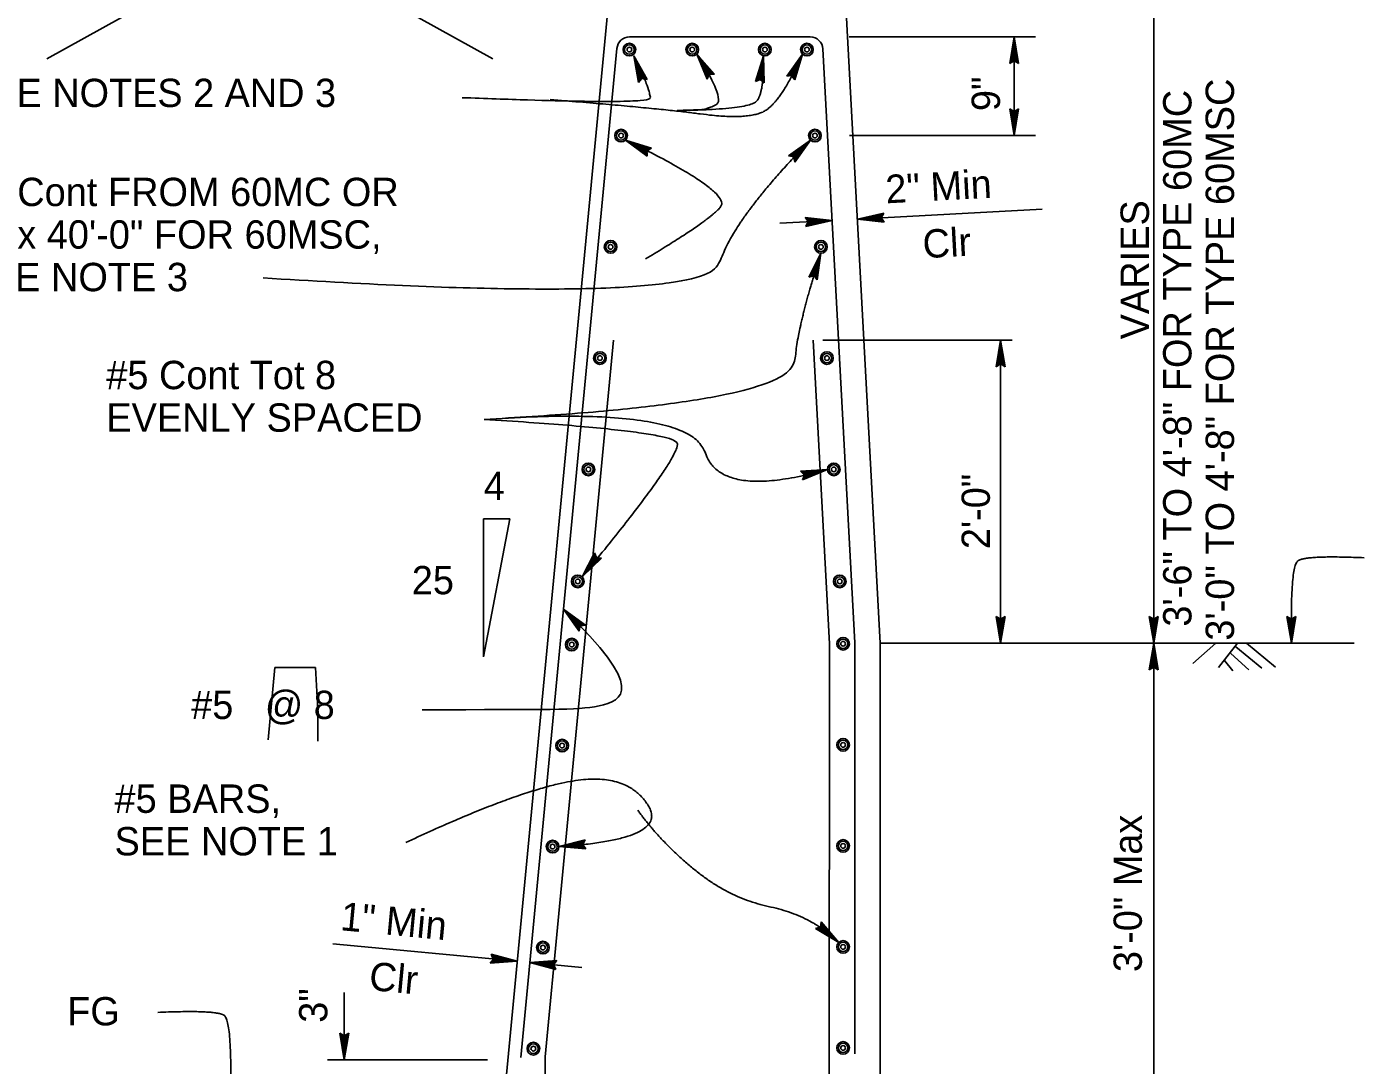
# Model space of a CAD drawing. Extents: x -893 to 867, y -474 to 712.
# Drawn here: x -705.1 to -374.1, y 228.4 to 485.4 of the extents above; entities that cross this region are included whole.
import ezdxf

# ---------------------------------------------------------------- set-up
doc = ezdxf.new("R2010")
doc.units = 0
for name, color, linetype in [('str_Concrete-A', 7, 'Continuous'), ('str_Grades-Finish-Grade-A', 7, 'Continuous'), ('str_Reinforcement-A', 7, 'Continuous'), ('str_Reinforcement-E', 7, 'Continuous'), ('str_Text-A', 7, 'Continuous')]:
    doc.layers.add(name, color=color, linetype=linetype)

msp = doc.modelspace()

# ---------------------------------------------------------------- linework, layer by layer
at = {"layer": 'str_Concrete-A'}
for p, q in [((-586.9, 220.35), (-561.01, 492.23)), ((-493.9, 332.85), (-502.44, 492.23)), ((-493.9, 332.85), (-493.9, 220.35))]:
    msp.add_line(p, q, dxfattribs=at)
at = {"layer": 'str_Grades-Finish-Grade-A'}
for p, q in [((-493.9, 332.85), (-376.85, 332.85)), ((-410.83, 332.87), (-416.53, 327.79)), ((-416.53, 332.85), (-376.53, 332.85)), ((-405.42, 332.83), (-410.13, 326.85)), ((-405.89, 331.93), (-399.44, 326.63)), ((-403.23, 332.8), (-396.02, 326.87)), ((-408.63, 328.56), (-406.57, 326.03)), ((-407.06, 330.28), (-402.67, 326.27))]:
    msp.add_line(p, q, dxfattribs=at)
at = {"layer": 'str_Reinforcement-A'}
for centre, radius in [((-555.94, 479.73), 1.57), ((-555.94, 479.73), 1.17), ((-555.94, 479.73), 0.582), ((-540.39, 479.73), 1.57), ((-540.39, 479.73), 1.17), ((-540.39, 479.73), 0.582), ((-522.41, 479.73), 1.57), ((-522.41, 479.73), 1.17), ((-522.41, 479.73), 0.582), ((-511.99, 479.73), 1.57), ((-511.99, 479.73), 1.17), ((-511.99, 479.73), 0.582), ((-557.97, 458.44), 1.57), ((-557.97, 458.44), 1.17), ((-557.97, 458.44), 0.582), ((-510.01, 458.44), 1.57), ((-510.01, 458.44), 1.17), ((-510.01, 458.44), 0.582), ((-560.59, 430.91), 1.57), ((-560.59, 430.91), 1.17), ((-560.59, 430.91), 0.582), ((-508.54, 430.91), 1.57), ((-508.54, 430.91), 1.17), ((-508.54, 430.91), 0.582), ((-563.21, 403.38), 1.57), ((-563.21, 403.38), 1.17), ((-563.21, 403.38), 0.582), ((-507.06, 403.38), 1.57), ((-507.06, 403.38), 1.17), ((-507.06, 403.38), 0.582), ((-566.06, 375.84), 1.57), ((-505.34, 375.84), 1.57), ((-566.06, 375.84), 1.17), ((-566.06, 375.84), 0.582), ((-505.34, 375.84), 1.17), ((-505.34, 375.84), 0.582), ((-568.7, 348.12), 1.57), ((-568.7, 348.12), 1.17), ((-568.7, 348.12), 0.582), ((-503.86, 348.12), 1.57), ((-503.86, 348.12), 1.17), ((-503.86, 348.12), 0.582), ((-570.19, 332.5), 1.57), ((-570.19, 332.5), 1.17), ((-570.19, 332.5), 0.582), ((-503.03, 332.68), 1.57), ((-503.03, 332.68), 1.17), ((-503.03, 332.68), 0.582), ((-572.57, 307.5), 1.57), ((-572.57, 307.5), 1.17), ((-572.57, 307.5), 0.582), ((-503.03, 307.68), 1.57), ((-503.03, 307.68), 1.17), ((-503.03, 307.68), 0.582), ((-574.95, 282.5), 1.57), ((-574.95, 282.5), 1.17), ((-574.95, 282.5), 0.582), ((-503.03, 282.68), 1.57), ((-503.03, 282.68), 1.17), ((-503.03, 282.68), 0.582), ((-577.33, 257.5), 1.57), ((-577.33, 257.5), 1.17), ((-503.03, 257.68), 1.57), ((-503.03, 257.68), 1.17), ((-503.03, 257.68), 0.582), ((-577.33, 257.5), 0.582), ((-579.7, 232.5), 1.57), ((-579.7, 232.5), 1.17), ((-579.7, 232.5), 0.582), ((-503.03, 232.68), 1.57), ((-503.03, 232.68), 1.17), ((-503.03, 232.68), 0.582)]:
    msp.add_circle(centre, radius, dxfattribs=at)
at = {"layer": 'str_Reinforcement-E'}
for p, q in [((-582.81, 230.32), (-559.04, 480.02)), ((-555.92, 482.85), (-511.16, 482.85)), ((-500.16, 332.93), (-508.04, 479.89)), ((-576.74, 230.5), (-559.85, 407.85)), ((-506.41, 332.68), (-510.44, 407.85)), ((-506.41, 332.68), (-506.6, 159.64)), ((-500.16, 332.93), (-500.16, 231.2)), ((-645.36, 308.91), (-643.66, 326.78)), ((-643.66, 326.78), (-633.59, 326.78)), ((-633.04, 316.44), (-633.59, 326.78)), ((-633.04, 316.36), (-633.04, 308.6)), ((-576.74, 230.5), (-576.74, 159.66))]:
    msp.add_line(p, q, dxfattribs=at)
for centre, start, end in [((-555.92, 479.73), 90, 174.5608), ((-511.16, 479.73), 3.0665, 90)]:
    msp.add_arc(centre, 3.12, start, end, dxfattribs=at)
at = {"layer": 'str_Text-A'}
for p, q in [((-660.15, 499.61), (-700.08, 477.41)), ((-629.69, 499.61), (-589.76, 477.41)), ((-426.18, 492.23), (-426.18, 332.85)), ((-501.52, 482.85), (-455.44, 482.85)), ((-461.81, 476.26), (-460.71, 482.85)), ((-461.53, 476.43), (-460.71, 482.85)), ((-460.71, 482.85), (-461.26, 476.6)), ((-460.71, 482.85), (-460.98, 476.77)), ((-460.71, 482.85), (-460.71, 458.44)), ((-460.71, 476.94), (-460.71, 482.85)), ((-460.71, 482.85), (-459.61, 476.26)), ((-460.16, 476.6), (-460.71, 482.85)), ((-460.43, 476.77), (-460.71, 482.85)), ((-460.71, 482.85), (-459.88, 476.43)), ((-552.84, 472.58), (-554.81, 478.16)), ((-553.65, 471.57), (-554.81, 478.16)), ((-554.81, 478.16), (-551.57, 472.31)), ((-552.2, 472.44), (-554.81, 478.16)), ((-554.81, 478.16), (-553.24, 472.08)), ((-553.45, 471.82), (-554.81, 478.16)), ((-554.81, 478.16), (-553.04, 472.33)), ((-552.52, 472.51), (-554.81, 478.16)), ((-554.81, 478.16), (-551.89, 472.38)), ((-536.15, 473.6), (-539.28, 478.62)), ((-536.72, 472.44), (-539.28, 478.62)), ((-539.28, 478.62), (-534.85, 473.61)), ((-535.5, 473.6), (-539.28, 478.62)), ((-539.28, 478.62), (-536.43, 473.02)), ((-536.58, 472.73), (-539.28, 478.62)), ((-539.28, 478.62), (-536.29, 473.31)), ((-535.82, 473.6), (-539.28, 478.62)), ((-539.28, 478.62), (-535.17, 473.6)), ((-524.73, 471.81), (-522.74, 478.19)), ((-524.43, 471.94), (-522.74, 478.19)), ((-522.74, 478.19), (-524.14, 472.07)), ((-522.74, 478.19), (-523.84, 472.2)), ((-523.55, 472.33), (-522.74, 478.19)), ((-523.3, 472.12), (-522.74, 478.19)), ((-523.05, 471.92), (-522.74, 478.19)), ((-522.74, 478.19), (-522.8, 471.71)), ((-522.74, 478.19), (-522.55, 471.51)), ((-517, 473.18), (-513.1, 478.62)), ((-516.68, 473.21), (-513.1, 478.62)), ((-513.1, 478.62), (-516.36, 473.25)), ((-513.1, 478.62), (-516.04, 473.28)), ((-515.71, 473.31), (-513.1, 478.62)), ((-515.54, 473.03), (-513.1, 478.62)), ((-515.37, 472.76), (-513.1, 478.62)), ((-513.1, 478.62), (-515.2, 472.49)), ((-513.1, 478.62), (-515.02, 472.21)), ((-461.26, 476.6), (-460.71, 476.94)), ((-460.71, 476.94), (-460.16, 476.6)), ((-536.43, 473.02), (-536.15, 473.6)), ((-536.15, 473.6), (-535.5, 473.6)), ((-535.5, 473.6), (-534.85, 473.61)), ((-461.26, 476.6), (-461.81, 476.26)), ((-460.16, 476.6), (-459.61, 476.26)), ((-553.24, 472.08), (-553.65, 471.57)), ((-553.24, 472.08), (-552.84, 472.58)), ((-552.84, 472.58), (-552.2, 472.44)), ((-552.2, 472.44), (-551.57, 472.31)), ((-536.43, 473.02), (-536.72, 472.44)), ((-524.14, 472.07), (-524.73, 471.81)), ((-524.14, 472.07), (-523.55, 472.33)), ((-523.55, 472.33), (-523.05, 471.92)), ((-523.05, 471.92), (-522.55, 471.51)), ((-516.36, 473.25), (-517, 473.18)), ((-516.36, 473.25), (-515.71, 473.31)), ((-515.71, 473.31), (-515.37, 472.76)), ((-515.37, 472.76), (-515.02, 472.21)), ((-461.26, 464.7), (-461.81, 465.04)), ((-460.71, 458.44), (-461.81, 465.04)), ((-460.71, 458.44), (-461.53, 464.87)), ((-461.26, 464.7), (-460.71, 458.44)), ((-460.71, 464.36), (-461.26, 464.7)), ((-460.98, 464.53), (-460.71, 458.44)), ((-459.61, 465.04), (-460.71, 458.44)), ((-459.88, 464.87), (-460.71, 458.44)), ((-460.71, 458.44), (-460.16, 464.7)), ((-460.16, 464.7), (-460.71, 464.36)), ((-460.71, 458.44), (-460.43, 464.53)), ((-460.71, 464.36), (-460.71, 458.44)), ((-460.16, 464.7), (-459.61, 465.04)), ((-551.6, 454.62), (-556.86, 457.34)), ((-551.5, 453.33), (-556.86, 457.34)), ((-556.86, 457.34), (-550.49, 455.29)), ((-551.04, 454.96), (-556.86, 457.34)), ((-556.86, 457.34), (-551.55, 453.98)), ((-551.52, 453.65), (-556.86, 457.34)), ((-556.86, 457.34), (-551.57, 454.3)), ((-551.32, 454.79), (-556.86, 457.34)), ((-556.86, 457.34), (-550.76, 455.12)), ((-516.57, 453.46), (-511.12, 457.34)), ((-516.26, 453.38), (-511.12, 457.34)), ((-511.12, 457.34), (-515.94, 453.31)), ((-511.12, 457.34), (-515.63, 453.23)), ((-515.31, 453.16), (-511.12, 457.34)), ((-515.24, 452.84), (-511.12, 457.34)), ((-515.16, 452.53), (-511.12, 457.34)), ((-511.12, 457.34), (-515.09, 452.21)), ((-511.12, 457.34), (-515.02, 451.9)), ((-501.42, 458.44), (-455.44, 458.44)), ((-551.6, 454.62), (-551.04, 454.96)), ((-551.55, 453.98), (-551.6, 454.62)), ((-551.55, 453.98), (-551.5, 453.33)), ((-551.04, 454.96), (-550.49, 455.29)), ((-515.94, 453.31), (-516.57, 453.46)), ((-515.94, 453.31), (-515.31, 453.16)), ((-515.31, 453.16), (-515.16, 452.53)), ((-515.16, 452.53), (-515.02, 451.9)), ((-518.7, 436.73), (-505.76, 437.42)), ((-512.04, 437.64), (-512.4, 438.17)), ((-505.76, 437.42), (-512.4, 438.17)), ((-512.29, 435.97), (-505.76, 437.42)), ((-505.76, 437.42), (-512.22, 437.91)), ((-512.13, 436.26), (-505.76, 437.42)), ((-512.04, 437.64), (-505.76, 437.42)), ((-511.67, 437.11), (-512.04, 437.64)), ((-505.76, 437.42), (-511.98, 436.54)), ((-511.98, 436.54), (-511.67, 437.11)), ((-511.85, 437.37), (-505.76, 437.42)), ((-505.76, 437.42), (-511.82, 436.82)), ((-511.67, 437.11), (-505.76, 437.42)), ((-453.77, 440.21), (-499.52, 437.76)), ((-492.99, 439.21), (-499.52, 437.76)), ((-493.15, 438.93), (-499.52, 437.76)), ((-499.52, 437.76), (-493.3, 438.64)), ((-499.52, 437.76), (-493.46, 438.36)), ((-493.61, 438.08), (-499.52, 437.76)), ((-493.43, 437.81), (-499.52, 437.76)), ((-499.52, 437.76), (-492.88, 437.01)), ((-493.24, 437.54), (-499.52, 437.76)), ((-499.52, 437.76), (-493.06, 437.28)), ((-493.3, 438.64), (-493.61, 438.08)), ((-493.61, 438.08), (-493.24, 437.54)), ((-493.3, 438.64), (-492.99, 439.21)), ((-493.24, 437.54), (-492.88, 437.01)), ((-511.98, 436.54), (-512.29, 435.97)), ((-511.56, 423.37), (-508.54, 429.34)), ((-511.24, 423.45), (-508.54, 429.34)), ((-508.54, 429.34), (-510.93, 423.53)), ((-508.54, 429.34), (-510.62, 423.61)), ((-510.3, 423.69), (-508.54, 429.34)), ((-510.09, 423.45), (-508.54, 429.34)), ((-509.88, 423.2), (-508.54, 429.34)), ((-508.54, 429.34), (-509.67, 422.96)), ((-508.54, 429.34), (-509.45, 422.72)), ((-510.93, 423.53), (-510.3, 423.69)), ((-510.3, 423.69), (-509.88, 423.2)), ((-510.93, 423.53), (-511.56, 423.37)), ((-509.88, 423.2), (-509.45, 422.72)), ((-508.1, 407.85), (-461.2, 407.85)), ((-465.16, 401.25), (-464.06, 407.85)), ((-464.89, 401.42), (-464.06, 407.85)), ((-464.06, 407.85), (-464.61, 401.59)), ((-464.06, 407.85), (-464.34, 401.76)), ((-464.06, 407.85), (-464.06, 332.85)), ((-464.06, 401.93), (-464.06, 407.85)), ((-464.06, 407.85), (-462.96, 401.25)), ((-463.51, 401.59), (-464.06, 407.85)), ((-463.78, 401.76), (-464.06, 407.85)), ((-464.06, 407.85), (-463.23, 401.42)), ((-464.61, 401.59), (-465.16, 401.25)), ((-464.61, 401.59), (-464.06, 401.93)), ((-464.06, 401.93), (-463.51, 401.59)), ((-463.51, 401.59), (-462.96, 401.25)), ((-513.58, 375.37), (-506.91, 375.84)), ((-513.13, 374.91), (-513.58, 375.37)), ((-513.36, 375.14), (-506.91, 375.84)), ((-506.91, 375.84), (-513.13, 374.91)), ((-513.13, 374.91), (-512.67, 374.46)), ((-506.91, 375.84), (-513.07, 373.23)), ((-506.91, 375.84), (-512.97, 373.54)), ((-506.91, 375.84), (-512.9, 374.69)), ((-512.87, 373.84), (-506.91, 375.84)), ((-512.67, 374.46), (-512.87, 373.84)), ((-512.77, 374.15), (-506.91, 375.84)), ((-512.67, 374.46), (-506.91, 375.84)), ((-512.87, 373.84), (-513.07, 373.23)), ((-592.05, 329.45), (-585.54, 363.64)), ((-592.05, 363.64), (-585.54, 363.64)), ((-592.05, 363.64), (-592.05, 329.45)), ((-567.59, 349.23), (-564.58, 355.2)), ((-567.59, 349.23), (-564.46, 354.9)), ((-564.34, 354.6), (-567.59, 349.23)), ((-564.22, 354.3), (-567.59, 349.23)), ((-564.34, 354.6), (-564.58, 355.2)), ((-564.09, 354), (-564.34, 354.6)), ((-564.09, 354), (-567.59, 349.23)), ((-567.59, 349.23), (-563.77, 353.98)), ((-567.59, 349.23), (-563.45, 353.95)), ((-563.13, 353.93), (-567.59, 349.23)), ((-562.81, 353.9), (-567.59, 349.23)), ((-563.45, 353.95), (-564.09, 354)), ((-563.45, 353.95), (-562.81, 353.9)), ((-568.1, 337.03), (-572.25, 341.25)), ((-568.4, 335.78), (-572.25, 341.25)), ((-572.25, 341.25), (-566.83, 337.32)), ((-567.47, 337.18), (-572.25, 341.25)), ((-572.25, 341.25), (-568.25, 336.4)), ((-568.33, 336.09), (-572.25, 341.25)), ((-572.25, 341.25), (-568.17, 336.72)), ((-567.78, 337.11), (-572.25, 341.25)), ((-572.25, 341.25), (-567.15, 337.25)), ((-464.61, 339.11), (-465.16, 339.45)), ((-464.06, 332.85), (-465.16, 339.45)), ((-464.06, 332.85), (-464.89, 339.28)), ((-464.61, 339.11), (-464.06, 332.85)), ((-464.06, 338.77), (-464.61, 339.11)), ((-464.34, 338.94), (-464.06, 332.85)), ((-462.96, 339.45), (-464.06, 332.85)), ((-463.23, 339.28), (-464.06, 332.85)), ((-464.06, 332.85), (-463.51, 339.11)), ((-463.51, 339.11), (-464.06, 338.77)), ((-464.06, 332.85), (-463.78, 338.94)), ((-464.06, 338.77), (-464.06, 332.85)), ((-463.51, 339.11), (-462.96, 339.45)), ((-426.73, 339.11), (-427.28, 339.45)), ((-426.18, 332.85), (-427.28, 339.45)), ((-426.18, 332.85), (-427.01, 339.28)), ((-426.73, 339.11), (-426.18, 332.85)), ((-426.18, 338.77), (-426.73, 339.11)), ((-426.46, 338.94), (-426.18, 332.85)), ((-425.08, 339.45), (-426.18, 332.85)), ((-425.36, 339.28), (-426.18, 332.85)), ((-426.18, 332.85), (-425.63, 339.11)), ((-425.63, 339.11), (-426.18, 338.77)), ((-426.18, 332.85), (-425.91, 338.94)), ((-426.18, 338.77), (-426.18, 332.85)), ((-425.63, 339.11), (-425.08, 339.45)), ((-392.66, 339.07), (-393.21, 339.41)), ((-393.21, 339.41), (-392.06, 332.82)), ((-392.93, 339.24), (-392.06, 332.82)), ((-392.06, 332.82), (-392.66, 339.07)), ((-392.66, 339.07), (-392.1, 338.74)), ((-392.06, 332.82), (-392.38, 338.9)), ((-392.1, 338.74), (-391.56, 339.08)), ((-392.1, 338.74), (-392.06, 332.82)), ((-392.06, 332.82), (-391.01, 339.42)), ((-392.06, 332.82), (-391.28, 339.25)), ((-391.56, 339.08), (-392.06, 332.82)), ((-391.83, 338.91), (-392.06, 332.82)), ((-391.56, 339.08), (-391.01, 339.42)), ((-568.25, 336.4), (-568.4, 335.78)), ((-568.25, 336.4), (-568.1, 337.03)), ((-568.1, 337.03), (-567.47, 337.18)), ((-567.47, 337.18), (-566.83, 337.32)), ((-491.56, 332.85), (-471.04, 332.85)), ((-427.28, 326.25), (-426.18, 332.85)), ((-427.01, 326.42), (-426.18, 332.85)), ((-426.18, 332.85), (-426.73, 326.59)), ((-426.18, 332.85), (-426.46, 326.76)), ((-426.18, 332.85), (-426.18, 220.46)), ((-426.18, 326.93), (-426.18, 332.85)), ((-426.18, 332.85), (-425.08, 326.25)), ((-425.63, 326.59), (-426.18, 332.85)), ((-425.91, 326.76), (-426.18, 332.85)), ((-426.18, 332.85), (-425.36, 326.42)), ((-426.73, 326.59), (-427.28, 326.25)), ((-426.73, 326.59), (-426.18, 326.93)), ((-426.18, 326.93), (-425.63, 326.59)), ((-425.63, 326.59), (-425.08, 326.25)), ((-573.38, 282.5), (-566.91, 284.18)), ((-573.38, 282.5), (-567.05, 283.89)), ((-567.2, 283.6), (-573.38, 282.5)), ((-567.34, 283.31), (-573.38, 282.5)), ((-567.49, 283.02), (-573.38, 282.5)), ((-573.38, 282.5), (-567.29, 282.76)), ((-566.71, 281.98), (-573.38, 282.5)), ((-573.38, 282.5), (-567.1, 282.5)), ((-566.91, 282.24), (-573.38, 282.5)), ((-567.49, 283.02), (-567.2, 283.6)), ((-567.1, 282.5), (-567.49, 283.02)), ((-567.2, 283.6), (-566.91, 284.18)), ((-567.1, 282.5), (-566.71, 281.98)), ((-509.28, 262.4), (-509.9, 262.2)), ((-504.14, 258.79), (-509.9, 262.2)), ((-504.14, 258.79), (-509.59, 262.3)), ((-508.67, 262.6), (-509.28, 262.4)), ((-509.28, 262.4), (-504.14, 258.79)), ((-508.97, 262.5), (-504.14, 258.79)), ((-508.57, 263.24), (-508.67, 262.6)), ((-508.67, 262.6), (-504.14, 258.79)), ((-504.14, 258.79), (-508.62, 262.92)), ((-508.57, 263.24), (-508.48, 263.88)), ((-504.14, 258.79), (-508.57, 263.24)), ((-508.52, 263.56), (-504.14, 258.79)), ((-508.48, 263.88), (-504.14, 258.79)), ((-583.68, 254.12), (-629.29, 258.46)), ((-589.86, 255.26), (-590.15, 255.84)), ((-583.68, 254.12), (-590.15, 255.84)), ((-583.68, 254.12), (-590, 255.55)), ((-589.86, 255.26), (-583.68, 254.12)), ((-589.57, 254.68), (-589.86, 255.26)), ((-589.72, 254.97), (-583.68, 254.12)), ((-589.96, 254.16), (-590.35, 253.65)), ((-590.35, 253.65), (-583.68, 254.12)), ((-590.16, 253.91), (-583.68, 254.12)), ((-589.96, 254.16), (-589.57, 254.68)), ((-583.68, 254.12), (-589.96, 254.16)), ((-583.68, 254.12), (-589.77, 254.42)), ((-589.57, 254.68), (-583.68, 254.12)), ((-573.9, 254.29), (-580.57, 253.82)), ((-574.1, 254.03), (-580.57, 253.82)), ((-574.68, 253.26), (-580.57, 253.82)), ((-580.57, 253.82), (-574.11, 252.1)), ((-574.4, 252.68), (-580.57, 253.82)), ((-580.57, 253.82), (-574.29, 253.78)), ((-580.57, 253.82), (-574.49, 253.52)), ((-574.54, 252.97), (-580.57, 253.82)), ((-580.57, 253.82), (-574.26, 252.39)), ((-580.57, 253.82), (-567.68, 252.59)), ((-574.29, 253.78), (-574.68, 253.26)), ((-574.68, 253.26), (-574.4, 252.68)), ((-574.4, 252.68), (-574.11, 252.1)), ((-574.29, 253.78), (-573.9, 254.29)), ((-626.49, 246.39), (-626.49, 229.73)), ((-627.04, 235.99), (-627.59, 236.33)), ((-627.59, 236.33), (-626.49, 229.73)), ((-627.32, 236.16), (-626.49, 229.73)), ((-626.49, 229.73), (-627.04, 235.99)), ((-627.04, 235.99), (-626.49, 235.65)), ((-626.49, 229.73), (-626.77, 235.82)), ((-626.49, 229.73), (-625.39, 236.33)), ((-626.49, 229.73), (-625.67, 236.16)), ((-625.94, 235.99), (-626.49, 229.73)), ((-626.49, 235.65), (-625.94, 235.99)), ((-626.22, 235.82), (-626.49, 229.73)), ((-626.49, 235.65), (-626.49, 229.73)), ((-625.94, 235.99), (-625.39, 236.33)), ((-630.66, 229.73), (-591.07, 229.73))]:
    msp.add_line(p, q, dxfattribs=at)
for points, degree in [([(-597.29, 467.82), (-551.21, 466.03), (-550.48, 469.31), (-554.81, 478.16)], 2), ([(-575.51, 467.35), (-548.75, 465.2), (-527.36, 462.33), (-518.63, 466.16), (-513.1, 478.62)], 2), ([(-544.14, 464.64), (-526.19, 464.89), (-522.61, 469.08), (-522.74, 478.19)], 2), ([(-544.09, 464.64), (-544.1, 464.64), (-537.5, 464.87), (-537.5, 464.87), (-531.82, 467), (-539.28, 478.62)], 2), ([(-646.6, 423.21), (-536.96, 416.23), (-530.27, 437.71), (-511.12, 457.34)], 2), ([(-551.96, 427.91), (-536.76, 436.97), (-530.14, 444.37), (-556.86, 457.34)], 2), ([(-591.86, 388.2), (-516.3, 392.23), (-513.86, 413.1), (-508.54, 429.34)], 2), ([(-591.86, 388.2), (-541.12, 391.68), (-533.27, 368.33), (-506.91, 375.84)], 2), ([(-591.86, 388.2), (-545.39, 385.35), (-542.82, 379.41), (-567.59, 349.23)], 2), ([(-374.07, 353.97), (-388.55, 354.61), (-392.42, 351.84), (-392.06, 332.82)], 2), ([(-607.2, 316.33), (-575.2, 316.54), (-563.49, 315.65), (-551.56, 321.47), (-572.25, 341.25)], 3), ([(-611.24, 283.5), (-583.43, 296.53), (-556.33, 300.94), (-546.12, 284.2), (-573.38, 282.5)], 2), ([(-553.82, 291.48), (-548.65, 284.11), (-531.34, 269.76), (-510.75, 265.36), (-504.14, 258.79)], 2), ([(-672.61, 241.47), (-658.13, 242.11), (-654.26, 239.34), (-654.62, 220.32)], 2)]:
    msp.add_open_spline(points, degree=degree, dxfattribs=at)

# ---------------------------------------------------------------- texts
at = {"layer": 'str_Reinforcement-E'}
msp.add_text('#5   @ 8', height=7, dxfattribs=at).set_placement((-664.37, 314.07))
at = {"layer": 'str_Text-A'}
for s, height, p in [('SEE NOTES 2 AND 3', 7, (-720.08, 465.51)), ('#5 Cont FROM 60MC OR', 7.02, (-720.47, 440.99)), ('#5 x 40\'-0" FOR 60MSC,', 7.02, (-720.47, 430.46)), ('SEE NOTE 3', 7.02, (-720.47, 419.93)), ('#5 Cont Tot 8', 7.02, (-685.39, 395.69)), ('EVENLY SPACED', 7.02, (-685.39, 385.16)), ('4', 7, (-591.96, 368.24)), ('25', 7, (-609.77, 344.94)), ('#5 BARS,', 7.02, (-683.35, 290.85)), ('SEE NOTE 1', 7.02, (-683.35, 280.32)), ('FG', 7, (-695.05, 238.26))]:
    msp.add_text(s, height=height, dxfattribs=at).set_placement(p)
for s, height, rotation, p in [('9"', 7.02, 90, (-464.22, 464.5)), ('3\'-0" TO 4\'-8" FOR TYPE 60MSC', 7.02, 90, (-406.3, 333.45)), ('3\'-6" TO 4\'-8" FOR TYPE 60MC', 7.02, 90, (-416.83, 336.93)), ('2" Min', 7.02, 3.0665, (-492.37, 441.66)), ('VARIES', 7.02, 90, (-427.36, 408.01)), ('Clr', 7.02, 3.0665, (-483.18, 428.09)), ('2\'-0"', 7, 90, (-466.72, 356.11)), ('3\'-0" Max', 7, 90, (-429.11, 251.45)), ('1" Min', 7.02, 354.5608, (-627.64, 261.83)), ('Clr', 7.02, 354.5608, (-620.56, 247.05)), ('3"', 7, 90, (-630.68, 238.91))]:
    msp.add_text(s, height=height, rotation=rotation, dxfattribs=at).set_placement(p)

doc.saveas('drawing.dxf')
